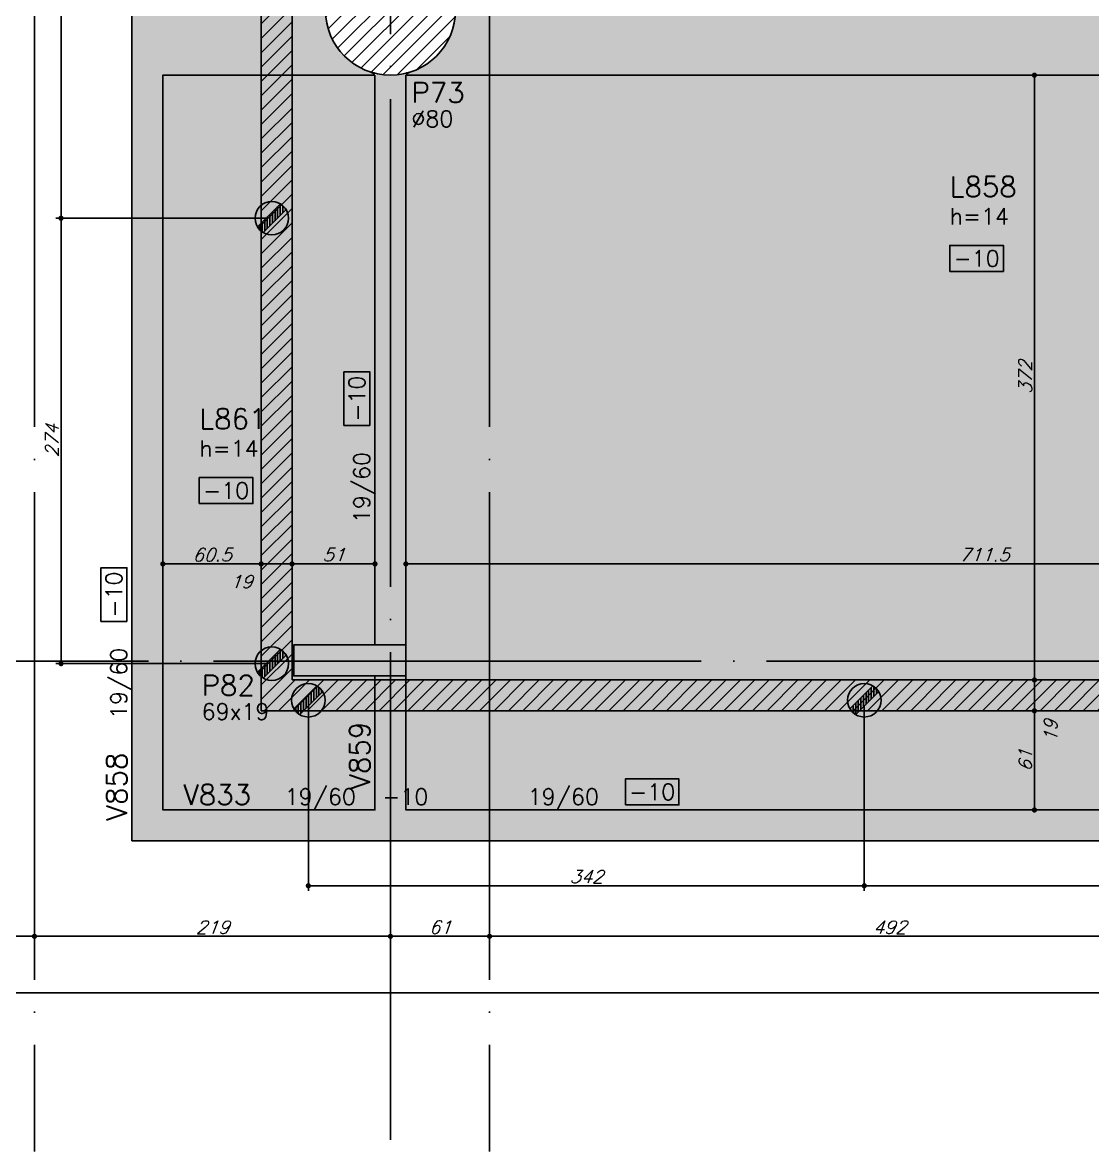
# Model space of a CAD drawing. Extents: x -5173 to 5397, y -2411 to 2089.
# Drawn here: x 1278 to 1936, y -1187 to -492 of the extents above; entities that cross this region are included whole.
import ezdxf
from ezdxf.enums import TextEntityAlignment as Align

# ---------------------------------------------------------------- set-up
doc = ezdxf.new("R2010")
doc.units = 0
doc.header["$LTSCALE"] = 50
doc.header["$MEASUREMENT"] = 0
doc.linetypes.add('EIXO', pattern=[6.8, 6, -0.4, 0, -0.4])
doc.layers.get('0').update_dxf_attribs({"linetype": 'CONTINUOUS'})
doc.layers.get('DEFPOINTS').update_dxf_attribs({"linetype": 'CONTINUOUS'})
for name, color, linetype in [('F-ARM', 6, 'CONTINUOUS'), ('F-COTAS', 106, 'CONTINUOUS'), ('F-EIXO', 12, 'EIXO'), ('F-LAJES-DIM', 2, 'CONTINUOUS'), ('F-LAJES-NOME', 4, 'CONTINUOUS'), ('F-LAJES-R', 254, 'CONTINUOUS'), ('F-MURETA', 91, 'CONTINUOUS'), ('F-PILARES-DIM', 172, 'CONTINUOUS'), ('F-PILARES-HACH', 174, 'CONTINUOUS'), ('F-PILARES-M', 170, 'CONTINUOUS'), ('F-PILARES-NOME', 170, 'CONTINUOUS'), ('F-PILARES-S', 170, 'CONTINUOUS'), ('F-TEXTO', 6, 'CONTINUOUS'), ('F-VIGAS', 3, 'CONTINUOUS'), ('F-VIGAS-DIM', 2, 'CONTINUOUS'), ('F-VIGAS-NOME', 4, 'CONTINUOUS')]:
    doc.layers.add(name, color=color, linetype=linetype)
doc.layers.add('F-DESNIVEL-2', color=7, linetype='CONTINUOUS', true_color=0xffd1e8)
doc.styles.add('CP-TEXT-INCL', font='simplex.shx', dxfattribs={"oblique": 20})
doc.styles.add('MCP', font='simplex.shx')
doc.styles.add('ROMANS', font='simplex.shx')
doc.dimstyles.new('CP-COTAS-50', dxfattribs={"dimscale": 0.64, "dimtxt": 12.5, "dimasz": 5, "dimexe": 5, "dimexo": 5, "dimgap": 2.5, "dimtad": 1, "dimdec": 1, "dimdsep": 46, "dimtxsty": 'CP-TEXT-INCL', "dimblk1": 'DOT', "dimblk2": 'DOT', "dimsah": 1, "dimcen": 9, "dimclrd": 256, "dimclre": 256, "dimclrt": 256, "dimadec": 0, "dimazin": 0, "dimtfac": 1, "dimtdec": 1, "dimtmove": 2, "dimatfit": 3, "dimldrblk": 'DOT', "dimfxl": 0, "dimtolj": 1, "dimarcsym": 0})

# ---------------------------------------------------------------- blocks, each defined once
blk = doc.blocks.new('*U4')
at = {"layer": 'F-LAJES-DIM', "color": 1}
blk.add_lwpolyline([(0, 0), (33, 0), (33, 16), (0, 16)], close=True, dxfattribs=at)
at = {"layer": 'F-LAJES-DIM', "style": 'MCP'}
blk.add_attdef('DIM', text='', height=10, dxfattribs=at).set_placement((16.5, 8), align=Align.MIDDLE_CENTER)
blk = doc.blocks.new('*U7')
at = {"layer": 'F-VIGAS-DIM', "color": 1}
blk.add_lwpolyline([(0, 0), (33, 0), (33, 16), (0, 16)], close=True, dxfattribs=at)
at = {"layer": 'F-VIGAS-DIM', "style": 'MCP'}
blk.add_attdef('DIM', text='', height=10, dxfattribs=at).set_placement((16.5, 8), align=Align.MIDDLE_CENTER)
blk = doc.blocks.new('_DOT')
at = {"color": 0, "linetype": 'ByBlock'}
blk.add_line((-0.5, 0), (-1, 0), dxfattribs=at)
at = {"color": 0, "linetype": 'ByBlock', "const_width": 0.5}
blk.add_lwpolyline([(-0.25, 0, 1), (0.25, 0, 1)], format="xyb", close=True, dxfattribs=at)
blk = doc.blocks.new('*D22')
at = {"layer": 'DEFPOINTS', "color": 0, "linetype": 'Continuous', "transparency": 16777216}
for p in [(1900.66, -915.5), (1900.66, -915.5), (1900.66, -976.5)]:
    blk.add_point(p, dxfattribs=at)
at = {"layer": 'F-COTAS', "linetype": 'Continuous', "lineweight": -2, "transparency": 16777216}
blk.add_line((1900.66, -973.3), (1900.66, -918.7), dxfattribs=at)
at = {"layer": 'F-COTAS', "linetype": 'Continuous', "lineweight": -2, "transparency": 16777216, "xscale": 3.2, "yscale": 3.2, "zscale": 3.2}
for p, rotation in [((1900.66, -915.5), 90), ((1900.66, -976.5), 270)]:
    blk.add_blockref('_DOT', p, dxfattribs=dict(at, rotation=rotation))
at = {"layer": 'F-COTAS', "linetype": 'Continuous', "transparency": 16777216, "insert": (1895.06, -946), "char_height": 8, "attachment_point": 5, "rotation": 90, "style": 'CP-TEXT-INCL'}
blk.add_mtext('\\A1;61', dxfattribs=at)
blk = doc.blocks.new('*D23')
at = {"layer": 'DEFPOINTS', "color": 0, "linetype": 'Continuous', "transparency": 16777216}
for p in [(1900.66, -524.5), (1900.66, -524.5), (1900.66, -896.5)]:
    blk.add_point(p, dxfattribs=at)
at = {"layer": 'F-COTAS', "linetype": 'Continuous', "lineweight": -2, "transparency": 16777216}
blk.add_line((1900.66, -893.3), (1900.66, -527.7), dxfattribs=at)
at = {"layer": 'F-COTAS', "linetype": 'Continuous', "lineweight": -2, "transparency": 16777216, "xscale": 3.2, "yscale": 3.2, "zscale": 3.2}
for p, rotation in [((1900.66, -524.5), 90), ((1900.66, -896.5), 270)]:
    blk.add_blockref('_DOT', p, dxfattribs=dict(at, rotation=rotation))
at = {"layer": 'F-COTAS', "linetype": 'Continuous', "transparency": 16777216, "insert": (1895.06, -710.5), "char_height": 8, "attachment_point": 5, "rotation": 90, "style": 'CP-TEXT-INCL'}
blk.add_mtext('\\A1;372', dxfattribs=at)
blk = doc.blocks.new('*D140')
at = {"layer": 'DEFPOINTS', "color": 0, "linetype": 'Continuous', "transparency": 16777216}
for p in [(1364.5, -825.14), (1425, -825.14), (1425, -825.14)]:
    blk.add_point(p, dxfattribs=at)
at = {"layer": 'F-COTAS', "linetype": 'Continuous', "lineweight": -2, "transparency": 16777216}
blk.add_line((1367.7, -825.14), (1421.8, -825.14), dxfattribs=at)
at = {"layer": 'F-COTAS', "linetype": 'Continuous', "lineweight": -2, "transparency": 16777216, "xscale": 3.2, "yscale": 3.2, "zscale": 3.2, "rotation": 180}
blk.add_blockref('_DOT', (1364.5, -825.14), dxfattribs=at)
at = {"layer": 'F-COTAS', "linetype": 'Continuous', "lineweight": -2, "transparency": 16777216, "xscale": 3.2, "yscale": 3.2, "zscale": 3.2}
blk.add_blockref('_DOT', (1425, -825.14), dxfattribs=at)
at = {"layer": 'F-COTAS', "linetype": 'Continuous', "transparency": 16777216, "insert": (1394.75, -819.54), "char_height": 8, "attachment_point": 5, "style": 'CP-TEXT-INCL'}
blk.add_mtext('\\A1;60.5', dxfattribs=at)
blk = doc.blocks.new('*D141')
at = {"layer": 'DEFPOINTS', "color": 0, "linetype": 'Continuous', "transparency": 16777216}
for p in [(1444, -825.14), (1495, -825.14), (1495, -825.14)]:
    blk.add_point(p, dxfattribs=at)
at = {"layer": 'F-COTAS', "linetype": 'Continuous', "lineweight": -2, "transparency": 16777216}
blk.add_line((1447.2, -825.14), (1491.8, -825.14), dxfattribs=at)
at = {"layer": 'F-COTAS', "linetype": 'Continuous', "lineweight": -2, "transparency": 16777216, "xscale": 3.2, "yscale": 3.2, "zscale": 3.2, "rotation": 180}
blk.add_blockref('_DOT', (1444, -825.14), dxfattribs=at)
at = {"layer": 'F-COTAS', "linetype": 'Continuous', "lineweight": -2, "transparency": 16777216, "xscale": 3.2, "yscale": 3.2, "zscale": 3.2}
blk.add_blockref('_DOT', (1495, -825.14), dxfattribs=at)
at = {"layer": 'F-COTAS', "linetype": 'Continuous', "transparency": 16777216, "insert": (1469.5, -819.54), "char_height": 8, "attachment_point": 5, "style": 'CP-TEXT-INCL'}
blk.add_mtext('\\A1;51', dxfattribs=at)
blk = doc.blocks.new('*D142')
at = {"layer": 'DEFPOINTS', "color": 0, "linetype": 'Continuous', "transparency": 16777216}
for p in [(1514, -825.14), (2225.5, -825.14), (2225.5, -825.14)]:
    blk.add_point(p, dxfattribs=at)
at = {"layer": 'F-COTAS', "linetype": 'Continuous', "lineweight": -2, "transparency": 16777216}
blk.add_line((1517.2, -825.14), (2222.3, -825.14), dxfattribs=at)
at = {"layer": 'F-COTAS', "linetype": 'Continuous', "lineweight": -2, "transparency": 16777216, "xscale": 3.2, "yscale": 3.2, "zscale": 3.2, "rotation": 180}
blk.add_blockref('_DOT', (1514, -825.14), dxfattribs=at)
at = {"layer": 'F-COTAS', "linetype": 'Continuous', "lineweight": -2, "transparency": 16777216, "xscale": 3.2, "yscale": 3.2, "zscale": 3.2}
blk.add_blockref('_DOT', (2225.5, -825.14), dxfattribs=at)
at = {"layer": 'F-COTAS', "linetype": 'Continuous', "transparency": 16777216, "insert": (1869.75, -819.54), "char_height": 8, "attachment_point": 5, "style": 'CP-TEXT-INCL'}
blk.add_mtext('\\A1;711.5', dxfattribs=at)
blk = doc.blocks.new('*D159')
at = {"layer": 'DEFPOINTS', "color": 0, "linetype": 'Continuous', "transparency": 16777216}
for p in [(1444, -825.14), (1425, -834.47), (1444, -834.47)]:
    blk.add_point(p, dxfattribs=at)
at = {"layer": 'F-COTAS', "linetype": 'Continuous', "lineweight": -2, "transparency": 16777216}
for p, q in [((1425, -831.27), (1425, -821.94)), ((1428.2, -825.14), (1440.8, -825.14)), ((1444, -831.27), (1444, -821.94))]:
    blk.add_line(p, q, dxfattribs=at)
at = {"layer": 'F-COTAS', "linetype": 'Continuous', "lineweight": -2, "transparency": 16777216, "xscale": 3.2, "yscale": 3.2, "zscale": 3.2, "rotation": 180}
blk.add_blockref('_DOT', (1425, -825.14), dxfattribs=at)
at = {"layer": 'F-COTAS', "linetype": 'Continuous', "lineweight": -2, "transparency": 16777216, "xscale": 3.2, "yscale": 3.2, "zscale": 3.2}
blk.add_blockref('_DOT', (1444, -825.14), dxfattribs=at)
at = {"layer": 'F-COTAS', "linetype": 'Continuous', "transparency": 16777216, "insert": (1412.69, -836.11), "char_height": 8, "attachment_point": 5, "style": 'CP-TEXT-INCL'}
blk.add_mtext('\\A1;19', dxfattribs=at)
blk = doc.blocks.new('*D160')
at = {"layer": 'DEFPOINTS', "color": 0, "linetype": 'Continuous', "transparency": 16777216}
for p in [(1900.66, -896.5), (1911.58, -896.5), (1911.58, -915.5)]:
    blk.add_point(p, dxfattribs=at)
at = {"layer": 'F-COTAS', "linetype": 'Continuous', "lineweight": -2, "transparency": 16777216}
for p, q in [((1908.38, -896.5), (1897.46, -896.5)), ((1900.66, -912.3), (1900.66, -899.7)), ((1908.38, -915.5), (1897.46, -915.5))]:
    blk.add_line(p, q, dxfattribs=at)
at = {"layer": 'F-COTAS', "linetype": 'Continuous', "lineweight": -2, "transparency": 16777216, "xscale": 3.2, "yscale": 3.2, "zscale": 3.2}
for p, rotation in [((1900.66, -896.5), 90), ((1900.66, -915.5), 270)]:
    blk.add_blockref('_DOT', p, dxfattribs=dict(at, rotation=rotation))
at = {"layer": 'F-COTAS', "linetype": 'Continuous', "transparency": 16777216, "insert": (1910.64, -927.94), "char_height": 8, "attachment_point": 5, "rotation": 90, "style": 'CP-TEXT-INCL'}
blk.add_mtext('\\A1;19', dxfattribs=at)
blk = doc.blocks.new('*U195')
at = {"layer": 'F-EIXO'}
blk.add_line((0, 0), (0, -3126.36), dxfattribs=at)
at = {"layer": 'F-TEXTO', "style": 'ROMANS'}
blk.add_attdef('EIXO', text='', height=17.5, rotation=360, dxfattribs=at).set_placement((0, 28.21), align=Align.MIDDLE_CENTER)
blk = doc.blocks.new('*U196')
at = {"layer": 'F-EIXO'}
blk.add_line((0, 0), (7197, 0), dxfattribs=at)
at = {"layer": 'F-TEXTO', "style": 'ROMANS'}
blk.add_attdef('EIXO', text='', height=17.5, dxfattribs=at).set_placement((-28.2072, 0), align=Align.MIDDLE_CENTER)
blk = doc.blocks.new('*U186')
at = {"layer": 'F-EIXO'}
blk.add_line((0, 0), (0, -3027.88), dxfattribs=at)
at = {"layer": 'F-TEXTO', "style": 'ROMANS'}
blk.add_attdef('EIXO', text='', height=17.5, rotation=360, dxfattribs=at).set_placement((0, 28.21), align=Align.MIDDLE_CENTER)
blk = doc.blocks.new('*U182')
at = {"layer": 'F-EIXO'}
blk.add_line((0, 0), (0, -3126.36), dxfattribs=at)
at = {"layer": 'F-TEXTO', "style": 'ROMANS'}
blk.add_attdef('EIXO', text='', height=17.5, rotation=360, dxfattribs=at).set_placement((0, 28.21), align=Align.MIDDLE_CENTER)
blk = doc.blocks.new('*D258')
at = {"layer": 'DEFPOINTS', "color": 0, "linetype": 'Continuous', "transparency": 16777216}
for p in [(-3446.5, -978.5), (3259.5, -995.5), (3259.5, -1088.93)]:
    blk.add_point(p, dxfattribs=at)
at = {"layer": 'F-COTAS', "linetype": 'Continuous', "lineweight": -2, "transparency": 16777216}
for p, q in [((-3446.5, -981.7), (-3446.5, -1092.13)), ((3259.5, -998.7), (3259.5, -1092.13)), ((-3443.3, -1088.93), (3256.3, -1088.93))]:
    blk.add_line(p, q, dxfattribs=at)
at = {"layer": 'F-COTAS', "linetype": 'Continuous', "lineweight": -2, "transparency": 16777216, "xscale": 3.2, "yscale": 3.2, "zscale": 3.2, "rotation": 180}
blk.add_blockref('_DOT', (-3446.5, -1088.93), dxfattribs=at)
at = {"layer": 'F-COTAS', "linetype": 'Continuous', "lineweight": -2, "transparency": 16777216, "xscale": 3.2, "yscale": 3.2, "zscale": 3.2}
blk.add_blockref('_DOT', (3259.5, -1088.93), dxfattribs=at)
at = {"layer": 'F-COTAS', "linetype": 'Continuous', "transparency": 16777216, "insert": (-93.5, -1083.33), "char_height": 8, "attachment_point": 5, "style": 'CP-TEXT-INCL'}
blk.add_mtext('\\A1;6706', dxfattribs=at)
blk = doc.blocks.new('*D272')
at = {"layer": 'DEFPOINTS', "color": 0, "linetype": 'Continuous', "transparency": 16777216}
for p in [(1128, -1054.21), (1285.5, -1054.21), (1285.5, -1054.21)]:
    blk.add_point(p, dxfattribs=at)
at = {"layer": 'F-COTAS', "linetype": 'Continuous', "lineweight": -2, "transparency": 16777216}
blk.add_line((1131.2, -1054.21), (1282.3, -1054.21), dxfattribs=at)
at = {"layer": 'F-COTAS', "linetype": 'Continuous', "lineweight": -2, "transparency": 16777216, "xscale": 3.2, "yscale": 3.2, "zscale": 3.2, "rotation": 180}
blk.add_blockref('_DOT', (1128, -1054.21), dxfattribs=at)
at = {"layer": 'F-COTAS', "linetype": 'Continuous', "lineweight": -2, "transparency": 16777216, "xscale": 3.2, "yscale": 3.2, "zscale": 3.2}
blk.add_blockref('_DOT', (1285.5, -1054.21), dxfattribs=at)
at = {"layer": 'F-COTAS', "linetype": 'Continuous', "transparency": 16777216, "insert": (1206.75, -1048.61), "char_height": 8, "attachment_point": 5, "style": 'CP-TEXT-INCL'}
blk.add_mtext('\\A1;157.5', dxfattribs=at)
blk = doc.blocks.new('*D273')
at = {"layer": 'DEFPOINTS', "color": 0, "linetype": 'Continuous', "transparency": 16777216}
for p in [(1285.5, -1054.21), (1504.5, -1054.21), (1504.5, -1054.21)]:
    blk.add_point(p, dxfattribs=at)
at = {"layer": 'F-COTAS', "linetype": 'Continuous', "lineweight": -2, "transparency": 16777216}
blk.add_line((1288.7, -1054.21), (1501.3, -1054.21), dxfattribs=at)
at = {"layer": 'F-COTAS', "linetype": 'Continuous', "lineweight": -2, "transparency": 16777216, "xscale": 3.2, "yscale": 3.2, "zscale": 3.2, "rotation": 180}
blk.add_blockref('_DOT', (1285.5, -1054.21), dxfattribs=at)
at = {"layer": 'F-COTAS', "linetype": 'Continuous', "lineweight": -2, "transparency": 16777216, "xscale": 3.2, "yscale": 3.2, "zscale": 3.2}
blk.add_blockref('_DOT', (1504.5, -1054.21), dxfattribs=at)
at = {"layer": 'F-COTAS', "linetype": 'Continuous', "transparency": 16777216, "insert": (1395, -1048.61), "char_height": 8, "attachment_point": 5, "style": 'CP-TEXT-INCL'}
blk.add_mtext('\\A1;219', dxfattribs=at)
blk = doc.blocks.new('*D274')
at = {"layer": 'DEFPOINTS', "color": 0, "linetype": 'Continuous', "transparency": 16777216}
for p in [(1504.5, -1054.21), (1565.5, -1054.21), (1565.5, -1054.21)]:
    blk.add_point(p, dxfattribs=at)
at = {"layer": 'F-COTAS', "linetype": 'Continuous', "lineweight": -2, "transparency": 16777216}
blk.add_line((1507.7, -1054.21), (1562.3, -1054.21), dxfattribs=at)
at = {"layer": 'F-COTAS', "linetype": 'Continuous', "lineweight": -2, "transparency": 16777216, "xscale": 3.2, "yscale": 3.2, "zscale": 3.2, "rotation": 180}
blk.add_blockref('_DOT', (1504.5, -1054.21), dxfattribs=at)
at = {"layer": 'F-COTAS', "linetype": 'Continuous', "lineweight": -2, "transparency": 16777216, "xscale": 3.2, "yscale": 3.2, "zscale": 3.2}
blk.add_blockref('_DOT', (1565.5, -1054.21), dxfattribs=at)
at = {"layer": 'F-COTAS', "linetype": 'Continuous', "transparency": 16777216, "insert": (1535, -1048.61), "char_height": 8, "attachment_point": 5, "style": 'CP-TEXT-INCL'}
blk.add_mtext('\\A1;61', dxfattribs=at)
blk = doc.blocks.new('*D275')
at = {"layer": 'DEFPOINTS', "color": 0, "linetype": 'Continuous', "transparency": 16777216}
for p in [(1565.5, -1054.21), (2057.5, -1054.21), (2057.5, -1054.21)]:
    blk.add_point(p, dxfattribs=at)
at = {"layer": 'F-COTAS', "linetype": 'Continuous', "lineweight": -2, "transparency": 16777216}
blk.add_line((1568.7, -1054.21), (2054.3, -1054.21), dxfattribs=at)
at = {"layer": 'F-COTAS', "linetype": 'Continuous', "lineweight": -2, "transparency": 16777216, "xscale": 3.2, "yscale": 3.2, "zscale": 3.2, "rotation": 180}
blk.add_blockref('_DOT', (1565.5, -1054.21), dxfattribs=at)
at = {"layer": 'F-COTAS', "linetype": 'Continuous', "lineweight": -2, "transparency": 16777216, "xscale": 3.2, "yscale": 3.2, "zscale": 3.2}
blk.add_blockref('_DOT', (2057.5, -1054.21), dxfattribs=at)
at = {"layer": 'F-COTAS', "linetype": 'Continuous', "transparency": 16777216, "insert": (1811.5, -1048.61), "char_height": 8, "attachment_point": 5, "style": 'CP-TEXT-INCL'}
blk.add_mtext('\\A1;492', dxfattribs=at)
blk = doc.blocks.new('PONTO ANCORAGEM_EST')
at = {"layer": 'F-ARM'}
h = blk.add_hatch(dxfattribs=at)
h.set_pattern_fill('ANSI31', color=2, scale=0.5)
h.set_pattern_definition([(45, (0, 0), (-1.122532, 1.122532), [])])
h.paths.add_polyline_path([(-1159.55, 5937.09), (-1179.55, 5937.09), (-1179.55, 5932.09), (-1159.55, 5932.09)])
at = {"layer": 'F-ARM', "color": 3, "elevation": 0}
blk.add_lwpolyline([(-1179.55, 5932.09), (-1159.55, 5932.09), (-1159.55, 5937.09), (-1179.55, 5937.09)], close=True, dxfattribs=at)
at = {"layer": 'F-ARM', "color": 3}
blk.add_circle((-1169.55, 5934.59, 0), 10.31, dxfattribs=at)
blk = doc.blocks.new('*D754')
at = {"layer": 'DEFPOINTS', "color": 0, "linetype": 'Continuous', "transparency": 16777216}
for p in [(1431.5, -338.5), (1301.86, -612.5), (1431.5, -612.5)]:
    blk.add_point(p, dxfattribs=at)
at = {"layer": 'F-COTAS', "linetype": 'Continuous', "lineweight": -2, "transparency": 16777216}
for p, q in [((1428.3, -338.5), (1298.66, -338.5)), ((1301.86, -341.7), (1301.86, -609.3)), ((1428.3, -612.5), (1298.66, -612.5))]:
    blk.add_line(p, q, dxfattribs=at)
at = {"layer": 'F-COTAS', "linetype": 'Continuous', "lineweight": -2, "transparency": 16777216, "xscale": 3.2, "yscale": 3.2, "zscale": 3.2}
for p, rotation in [((1301.86, -338.5), 90), ((1301.86, -612.5), 270)]:
    blk.add_blockref('_DOT', p, dxfattribs=dict(at, rotation=rotation))
at = {"layer": 'F-COTAS', "linetype": 'Continuous', "transparency": 16777216, "insert": (1296.26, -475.5), "char_height": 8, "attachment_point": 5, "rotation": 90, "style": 'CP-TEXT-INCL'}
blk.add_mtext('\\A1;274', dxfattribs=at)
blk = doc.blocks.new('*D755')
at = {"layer": 'DEFPOINTS', "color": 0, "linetype": 'Continuous', "transparency": 16777216}
for p in [(1431.5, -612.5), (1301.86, -886.5), (1431.5, -886.5)]:
    blk.add_point(p, dxfattribs=at)
at = {"layer": 'F-COTAS', "linetype": 'Continuous', "lineweight": -2, "transparency": 16777216}
for p, q in [((1428.3, -612.5), (1298.66, -612.5)), ((1301.86, -615.7), (1301.86, -883.3)), ((1428.3, -886.5), (1298.66, -886.5))]:
    blk.add_line(p, q, dxfattribs=at)
at = {"layer": 'F-COTAS', "linetype": 'Continuous', "lineweight": -2, "transparency": 16777216, "xscale": 3.2, "yscale": 3.2, "zscale": 3.2}
for p, rotation in [((1301.86, -612.5), 90), ((1301.86, -886.5), 270)]:
    blk.add_blockref('_DOT', p, dxfattribs=dict(at, rotation=rotation))
at = {"layer": 'F-COTAS', "linetype": 'Continuous', "transparency": 16777216, "insert": (1296.26, -749.5), "char_height": 8, "attachment_point": 5, "rotation": 90, "style": 'CP-TEXT-INCL'}
blk.add_mtext('\\A1;274', dxfattribs=at)
blk = doc.blocks.new('*D756')
at = {"layer": 'DEFPOINTS', "color": 0, "linetype": 'Continuous', "transparency": 16777216}
for p in [(1454, -909), (1796, -909), (1796, -1023.09)]:
    blk.add_point(p, dxfattribs=at)
at = {"layer": 'F-COTAS', "linetype": 'Continuous', "lineweight": -2, "transparency": 16777216}
for p, q in [((1454, -912.2), (1454, -1026.29)), ((1796, -912.2), (1796, -1026.29)), ((1457.2, -1023.09), (1792.8, -1023.09))]:
    blk.add_line(p, q, dxfattribs=at)
at = {"layer": 'F-COTAS', "linetype": 'Continuous', "lineweight": -2, "transparency": 16777216, "xscale": 3.2, "yscale": 3.2, "zscale": 3.2, "rotation": 180}
blk.add_blockref('_DOT', (1454, -1023.09), dxfattribs=at)
at = {"layer": 'F-COTAS', "linetype": 'Continuous', "lineweight": -2, "transparency": 16777216, "xscale": 3.2, "yscale": 3.2, "zscale": 3.2}
blk.add_blockref('_DOT', (1796, -1023.09), dxfattribs=at)
at = {"layer": 'F-COTAS', "linetype": 'Continuous', "transparency": 16777216, "insert": (1625, -1017.49), "char_height": 8, "attachment_point": 5, "style": 'CP-TEXT-INCL'}
blk.add_mtext('\\A1;342', dxfattribs=at)
blk = doc.blocks.new('*D757')
at = {"layer": 'DEFPOINTS', "color": 0, "linetype": 'Continuous', "transparency": 16777216}
for p in [(1796, -909), (2138, -909), (2138, -1023.09)]:
    blk.add_point(p, dxfattribs=at)
at = {"layer": 'F-COTAS', "linetype": 'Continuous', "lineweight": -2, "transparency": 16777216}
for p, q in [((1796, -912.2), (1796, -1026.29)), ((2138, -912.2), (2138, -1026.29)), ((1799.2, -1023.09), (2134.8, -1023.09))]:
    blk.add_line(p, q, dxfattribs=at)
at = {"layer": 'F-COTAS', "linetype": 'Continuous', "lineweight": -2, "transparency": 16777216, "xscale": 3.2, "yscale": 3.2, "zscale": 3.2, "rotation": 180}
blk.add_blockref('_DOT', (1796, -1023.09), dxfattribs=at)
at = {"layer": 'F-COTAS', "linetype": 'Continuous', "lineweight": -2, "transparency": 16777216, "xscale": 3.2, "yscale": 3.2, "zscale": 3.2}
blk.add_blockref('_DOT', (2138, -1023.09), dxfattribs=at)
at = {"layer": 'F-COTAS', "linetype": 'Continuous', "transparency": 16777216, "insert": (1967, -1017.49), "char_height": 8, "attachment_point": 5, "style": 'CP-TEXT-INCL'}
blk.add_mtext('\\A1;342', dxfattribs=at)

msp = doc.modelspace()

# ---------------------------------------------------------------- hatches: boundary and pattern name
at = {"layer": 'F-DESNIVEL-2', "linetype": 'Continuous'}
h = msp.add_hatch(color=256, dxfattribs=at)
h.dxf.hatch_style = 1
h.paths.add_polyline_path([(1445, -894), (1514, -894), (1514, -875), (1445, -875)])
at = {"layer": 'F-MURETA'}
h = msp.add_hatch(dxfattribs=at)
h.set_pattern_fill('ANSI31', color=1, scale=50)
h.paths.add_polyline_path([(3199.5, -275.5), (3180.5, -275.5), (3180.5, -896.5), (1444, -896.5), (1444, -24), (1425, -24), (1425, -915.5), (1444, -915.5), (3199.5, -915.5)])
at = {"layer": 'F-PILARES-HACH', "linetype": 'Continuous'}
h = msp.add_hatch(dxfattribs=at)
h.set_pattern_fill('ANSI31', color=256, scale=50)
edge = h.paths.add_edge_path()
edge.add_arc((1504.5, -484.5), 40, 0, 360)

# ---------------------------------------------------------------- linework, layer by layer
at = {"layer": 'F-DESNIVEL-2', "linetype": 'Continuous'}
for points in [[(1364.5, -444.5), (1364.5, -524.5), (1489.154, -521.549)], [(1364.5, -444.5), (1489.154, -521.549), (1476.144, -512.856)], [(1364.5, -444.5), (1476.144, -512.856), (1467.451, -499.846)], [(1364.5, -444.5), (1467.451, -499.846), (1464.398, -484.5)], [(1364.5, -976.5), (1364.5, -484.5), (1345.5, -484.5)], [(1364.5, -976.5), (1345.5, -484.5), (1345.5, -995.5)], [(1544.602, -484.5), (1541.549, -499.846), (2225.5, -524.5)], [(1544.602, -484.5), (2225.5, -524.5), (2219.654, -521.549)], [(1544.602, -484.5), (2219.654, -521.549), (2206.644, -512.856)], [(1544.602, -484.5), (2206.644, -512.856), (2197.951, -499.846)], [(1544.602, -484.5), (2197.951, -499.846), (2194.898, -484.5)], [(2225.5, -524.5), (1541.549, -499.846), (1532.856, -512.856)], [(1519.846, -521.549), (2225.5, -524.5), (1532.856, -512.856)], [(1489.154, -521.549), (1364.5, -524.5), (1495, -524.5)], [(1495, -524.5), (1364.5, -524.5), (1445, -875)], [(1445, -875), (1364.5, -524.5), (1445, -894)], [(1364.5, -524.5), (1364.5, -976.5), (1445, -894)], [(1364.5, -524.5), (1445, -894), (1364.5, -524.5)], [(1495, -875), (1495, -524.5), (1445, -875)], [(1495, -524.5), (1445, -875), (1495, -524.5)], [(1489.154, -521.549), (1495, -524.5), (1495, -522.712)], [(1514, -874.9), (1503.987, -524.5), (1495, -874.9)], [(1495, -874.9), (1503.987, -524.5), (1495, -524.5)], [(1514, -874.9), (1504.5, -524.602), (1503.987, -524.5)], [(1514, -874.9), (1505.013, -524.5), (1504.5, -524.602)], [(1514, -874.9), (1514, -524.5), (1505.013, -524.5)], [(1514, -522.712), (1514, -524.5), (1519.846, -521.549)], [(1514, -524.5), (2225.5, -524.5), (1519.846, -521.549)], [(2225.5, -524.5), (1514, -524.5), (1514, -875)], [(2225.5, -524.5), (1514, -875), (2225.5, -524.5)], [(2225.5, -524.5), (1514, -875), (1514, -894)], [(2225.5, -524.5), (1514, -894), (2225.5, -524.5)], [(2225.5, -524.5), (1514, -894), (1514, -976.5)], [(2225.5, -524.5), (1514, -976.5), (2225.5, -524.5)], [(2225.5, -524.5), (1514, -976.5), (2220.5, -875)], [(1495, -875), (1445, -875), (1495, -875)], [(1445, -875), (1445, -894), (1445, -875)], [(2220.5, -894), (2220.5, -875), (1514, -976.5)], [(1445, -894), (1364.5, -976.5), (1495, -976.5)], [(1445, -894), (1495, -976.5), (1445, -894)], [(1495, -976.5), (1495, -894), (1445, -894)], [(1495, -976.5), (1445, -894), (1495, -976.5)], [(1514, -976.5), (1514, -894.1), (1495, -894.1)], [(1514, -976.5), (1495, -894.1), (1495, -976.5)], [(2220.5, -894), (1514, -976.5), (2220.5, -894)], [(2220.5, -894), (1514, -976.5), (2225.5, -976.5)], [(1345.5, -995.5), (1504.5, -995.5), (1504.5, -976.5)], [(1345.5, -995.5), (1504.5, -976.5), (1364.5, -976.5)], [(1345.5, -995.5), (1364.5, -976.5), (1345.5, -995.5)], [(1364.5, -976.5), (1345.5, -995.5), (1364.5, -976.5)], [(1514, -976.5), (1495, -976.5), (1514, -976.5)], [(1504.5, -995.5), (2235, -995.5), (2235, -976.5)], [(1504.5, -995.5), (2235, -976.5), (1504.5, -976.5)], [(1504.5, -995.5), (1504.5, -976.5), (1504.5, -995.5)]]:
    msp.add_solid(points, dxfattribs=at)
at = {"layer": 'F-LAJES-R', "linetype": 'Continuous'}
for points in [[(1495, -524.5), (1364.5, -524.5), (1364.5, -976.5), (1495, -976.5), (1495, -894), (1445, -894), (1445, -875), (1495, -875), (1495, -524.5)], [(2225.5, -976.5), (2225.5, -894), (2220.5, -894), (2220.5, -875), (2225.5, -875), (2225.5, -524.5), (1514, -524.5), (1514, -875), (1514, -894), (1514, -976.5), (2225.5, -976.5)]]:
    msp.add_lwpolyline(points, dxfattribs=at)
at = {"layer": 'F-MURETA', "color": 2}
for p, q in [((1425, -915.5), (1425, -24)), ((1444, -896.5), (1444, -24)), ((3180.5, -896.5), (1444, -896.5)), ((1425, -915.5), (1444, -915.5)), ((3199.5, -915.5), (1444, -915.5))]:
    msp.add_line(p, q, dxfattribs=at)
at = {"layer": 'F-PILARES-M', "linetype": 'Continuous'}
msp.add_lwpolyline([(1445, -894), (1514, -894), (1514, -875), (1445, -875), (1445, -894)], dxfattribs=at)
at = {"layer": 'F-PILARES-S', "linetype": 'Continuous'}
msp.add_circle((1504.5, -484.5), 40, dxfattribs=at)
at = {"layer": 'F-VIGAS'}
for points in [[(1345.5, -484.5), (1345.5, -995.5)], [(1364.5, -524.5), (1495, -524.5)], [(1364.5, -976.5), (1364.5, -524.5)], [(1495, -524.5), (1495, -875)], [(1514, -524.5), (2225.5, -524.5)], [(1514, -875), (1514, -524.5)], [(1495, -894), (1495, -976.5)], [(1514, -976.5), (1514, -894)], [(1495, -976.5), (1364.5, -976.5)], [(2225.5, -976.5), (1514, -976.5)], [(1345.5, -995.5), (1504.5, -995.5)], [(1504.5, -995.5), (2235, -995.5)]]:
    msp.add_lwpolyline(points, dxfattribs=at)

# ---------------------------------------------------------------- block references
at = {"layer": 'F-ARM', "rotation": 45}
for p in [(6454.891, -3981.893, 0), (6454.891, -4255.893, 0), (6477.391, -4278.393, 0), (6819.391, -4278.393, 0)]:
    msp.add_blockref('PONTO ANCORAGEM_EST', p, dxfattribs=at)
at = {"layer": 'F-EIXO', "linetype": 'Continuous'}
for name, p in [('*U182', (1285.5, 1939.842)), ('*U195', (1565.5, 1939.842)), ('*U186', (1504.5, 1841.357)), ('*U196', (-3705.761, -885))]:
    msp.add_blockref(name, p, dxfattribs=at)
at = {"layer": 'F-LAJES-DIM', "linetype": 'Continuous'}
for p in [(1848.542, -645.278), (1386.937, -788.062)]:
    msp.add_blockref('*U4', p, dxfattribs=at).add_auto_attribs({'DIM': '-10'})
at = {"layer": 'F-VIGAS-DIM', "linetype": 'Continuous', "rotation": 90}
for p in [(1491.875, -740), (1342.375, -860.5)]:
    msp.add_blockref('*U7', p, dxfattribs=at).add_auto_attribs({'DIM': '-10'})
at = {"layer": 'F-VIGAS-DIM', "linetype": 'Continuous'}
msp.add_blockref('*U7', (1649, -973.375), dxfattribs=at).add_auto_attribs({'DIM': '-10'})

# ---------------------------------------------------------------- texts
at = {"layer": 'F-LAJES-DIM', "linetype": 'Continuous', "style": 'MCP'}
for p in [(1848.542, -616.378), (1386.937, -759.162)]:
    msp.add_text('h=14', height=10, dxfattribs=at).set_placement(p)
at = {"layer": 'F-LAJES-NOME', "linetype": 'Continuous', "style": 'MCP'}
for s, p in [('L858', (1848.542, -599.378)), ('L861', (1386.937, -742.162))]:
    msp.add_text(s, height=12.5, dxfattribs=at).set_placement(p)
at = {"layer": 'F-PILARES-DIM', "linetype": 'Continuous', "style": 'MCP'}
for s, p in [('%%c80', (1517.46, -556.434)), ('69x19', (1388.407, -921.016))]:
    msp.add_text(s, height=10, dxfattribs=at).set_placement(p)
at = {"layer": 'F-PILARES-NOME', "linetype": 'Continuous', "style": 'MCP'}
for s, p in [('P73', (1517.46, -541.434)), ('P82', (1388.407, -906.016))]:
    msp.add_text(s, height=12.5, dxfattribs=at).set_placement(p)
at = {"layer": 'F-VIGAS-DIM', "linetype": 'Continuous', "style": 'MCP'}
for p in [(1491.875, -800), (1342.375, -920.5)]:
    msp.add_text('19/60', height=10, rotation=90, dxfattribs=at).set_placement(p)
for s, p in [('19/60', (1439.5, -973.375)), ('-10', (1499.5, -973.375)), ('19/60', (1589, -973.375))]:
    msp.add_text(s, height=10, dxfattribs=at).set_placement(p)
at = {"layer": 'F-VIGAS-NOME', "linetype": 'Continuous', "style": 'MCP'}
for s, p in [('V859', (1491.875, -964)), ('V858', (1342.375, -983))]:
    msp.add_text(s, height=12.5, rotation=90, dxfattribs=at).set_placement(p)
msp.add_text('V833', height=12.5, dxfattribs=at).set_placement((1377, -973.375))

# ---------------------------------------------------------------- dimensions: what is measured, and where the dimension line sits
at = {"layer": 'F-COTAS', "linetype": 'Continuous'}
for base, p1, p2, picture, middle in [((1301.855, -612.5), (1431.5, -338.5), (1431.5, -612.5), '*D754', (1296.255, -475.5)), ((1301.855, -886.5), (1431.5, -612.5), (1431.5, -886.5), '*D755', (1296.255, -749.5))]:
    dim = msp.add_linear_dim(base=base, p1=p1, p2=p2, angle=90, dimstyle='CP-COTAS-50', override={"dimfxl": 7.5}, dxfattribs=at)
    dim.commit()
    dim.dimension.update_dxf_attribs({"geometry": picture, "text_midpoint": middle})
for base, p1, p2, angle, picture, middle in [((1900.659, -524.5), (1900.659, -896.5), (1900.659, -524.5), 270, '*D23', (1895.059, -710.5)), ((1425, -825.142), (1364.5, -825.142), (1425, -825.142), 180, '*D140', (1394.75, -819.542)), ((1495, -825.142), (1444, -825.142), (1495, -825.142), 180, '*D141', (1469.5, -819.542)), ((2225.5, -825.142), (1514, -825.142), (2225.5, -825.142), 180, '*D142', (1869.75, -819.542)), ((1900.659, -915.5), (1900.659, -976.5), (1900.659, -915.5), 270, '*D22', (1895.059, -946))]:
    dim = msp.add_linear_dim(base=base, p1=p1, p2=p2, angle=angle, dimstyle='CP-COTAS-50', dxfattribs=at)
    dim.commit()
    dim.dimension.update_dxf_attribs({"geometry": picture, "text_midpoint": middle})
dim = msp.add_linear_dim(base=(1444, -825.142), p1=(1425, -834.474), p2=(1444, -834.474), dimstyle='CP-COTAS-50', dxfattribs=at)
dim.commit()
dim.dimension.update_dxf_attribs({"geometry": '*D159', "text_midpoint": (1412.686, -836.113), "dimtype": 160})
dim = msp.add_linear_dim(base=(1900.659, -896.5), p1=(1911.58, -915.5), p2=(1911.58, -896.5), angle=90, dimstyle='CP-COTAS-50', dxfattribs=at)
dim.commit()
dim.dimension.update_dxf_attribs({"geometry": '*D160', "text_midpoint": (1910.635, -927.941), "dimtype": 160})
for base, p1, p2, picture, middle in [((1796, -1023.095), (1454, -909), (1796, -909), '*D756', (1625, -1017.495)), ((2138, -1023.095), (1796, -909), (2138, -909), '*D757', (1967, -1017.495))]:
    dim = msp.add_linear_dim(base=base, p1=p1, p2=p2, dimstyle='CP-COTAS-50', override={"dimfxl": 7.5}, dxfattribs=at)
    dim.commit()
    dim.dimension.update_dxf_attribs({"geometry": picture, "text_midpoint": middle})
for base, p1, p2, picture, middle in [((3259.5, -1088.925), (-3446.5, -978.5), (3259.5, -995.5), '*D258', (-93.5, -1083.325)), ((1285.5, -1054.205), (1128, -1054.205), (1285.5, -1054.205), '*D272', (1206.75, -1048.605)), ((1504.5, -1054.205), (1285.5, -1054.205), (1504.5, -1054.205), '*D273', (1395, -1048.605)), ((1565.5, -1054.205), (1504.5, -1054.205), (1565.5, -1054.205), '*D274', (1535, -1048.605)), ((2057.5, -1054.205), (1565.5, -1054.205), (2057.5, -1054.205), '*D275', (1811.5, -1048.605))]:
    dim = msp.add_linear_dim(base=base, p1=p1, p2=p2, dimstyle='CP-COTAS-50', dxfattribs=at)
    dim.commit()
    dim.dimension.update_dxf_attribs({"geometry": picture, "text_midpoint": middle})

doc.saveas('drawing.dxf')
